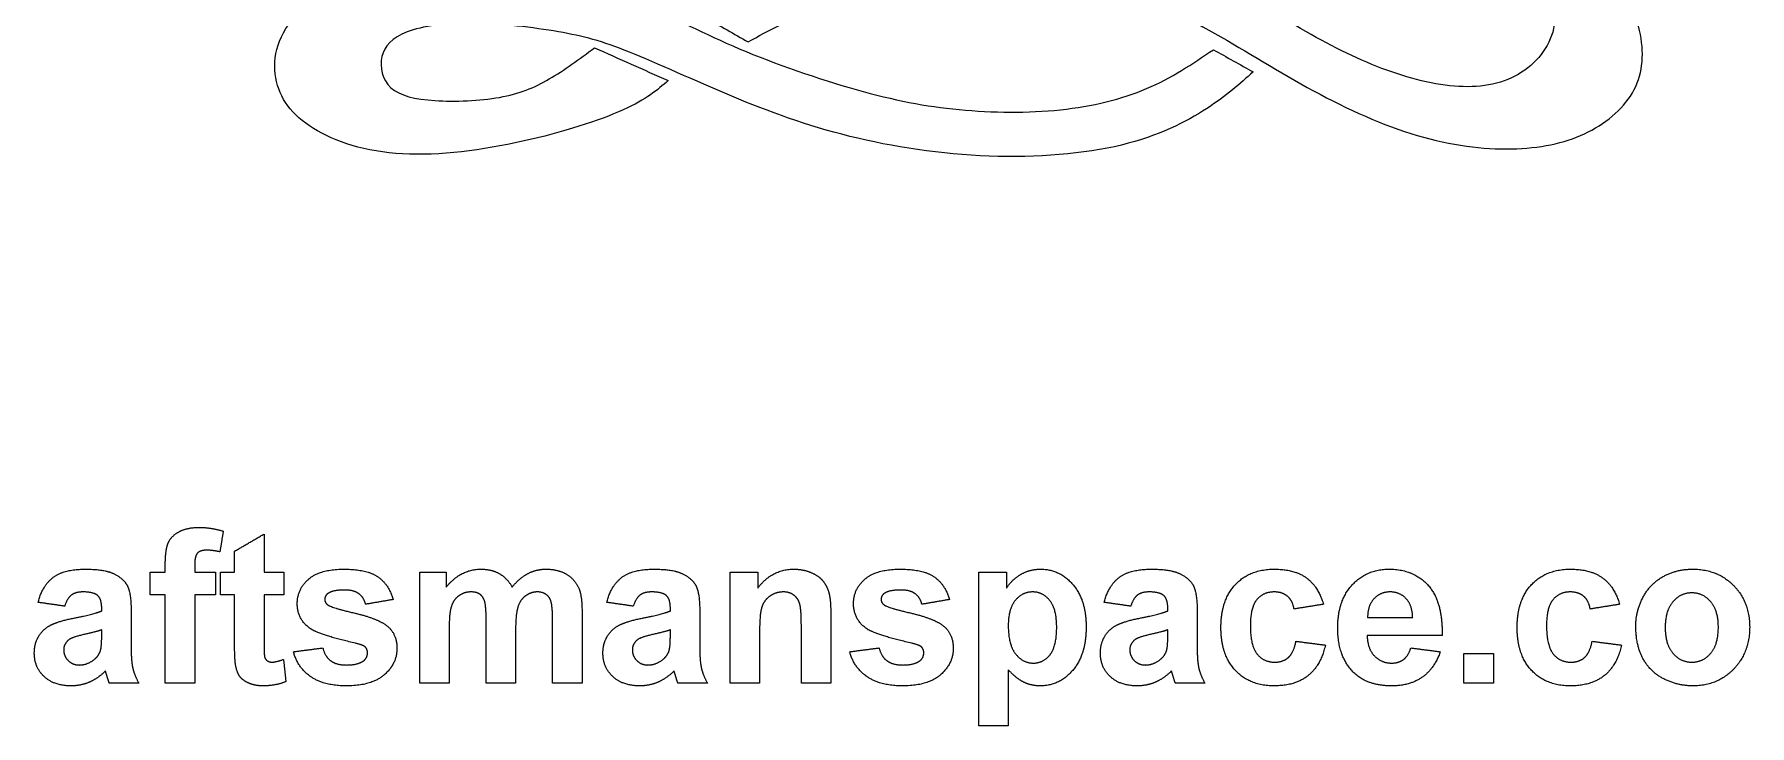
# Model space of a CAD drawing. Header units: millimetres. Extents: x -114 to 112, y -100 to 91.
# Drawn here: x -16.8 to 39, y -100.5 to -78 of the extents above; entities that cross this region are included whole.
import ezdxf

# ---------------------------------------------------------------- set-up
doc = ezdxf.new("R2010")
doc.units = ezdxf.units.MM
doc.header["$MEASUREMENT"] = 0
doc.layers.add('Default', color=18, linetype='Continuous')

msp = doc.modelspace()

# ---------------------------------------------------------------- linework, layer by layer
at = {"color": 5, "linetype": 'ByBlock', "lineweight": -2}
for points, knots in [([(5.046, -77.445), (5.738, -76.973), (6.429, -76.502), (7.31, -75.993), (8.19, -75.485), (9.259, -74.94), (10.428, -74.599), (11.596, -74.259), (12.864, -74.122), (14.049, -74.101), (15.233, -74.08), (16.333, -74.175), (18.482, -74.636), (19.53, -75.003), (21.647, -76.072), (22.716, -76.774), (23.68, -77.366), (24.645, -77.958), (25.504, -78.44), (26.374, -78.823), (27.244, -79.205), (28.124, -79.488), (29.749, -79.74), (30.493, -79.709), (31.122, -79.452), (31.75, -79.195), (32.777, -78.231), (32.715, -76.868), (32.075, -75.569), (31.467, -74.95), (30.571, -74.369), (29.675, -73.787), (28.491, -73.242), (27.637, -72.671), (26.783, -72.1), (26.259, -71.502), (26.012, -70.868), (25.766, -70.234), (25.797, -69.563), (26.017, -69.087), (26.238, -68.61), (26.646, -68.327), (27.097, -68.159), (27.548, -67.991), (28.04, -67.939), (29.193, -68.337), (29.853, -68.788), (30.377, -69.113), (30.901, -69.438), (31.289, -69.637), (31.583, -69.679), (31.876, -69.721), (32.075, -69.605), (32.149, -69.453), (32.222, -69.301), (32.17, -69.113), (32.012, -68.735), (31.908, -68.547), (31.96, -68.201), (32.117, -68.044), (32.39, -68.075), (32.662, -68.107), (33.05, -68.327), (33.37, -68.652), (33.689, -68.976), (33.941, -69.406), (33.983, -70.203), (33.773, -70.57), (33.207, -71.125), (32.851, -71.314), (31.813, -71.272), (31.132, -71.041), (30.519, -70.722), (29.906, -70.402), (29.361, -69.993), (28.931, -69.715), (28.501, -69.438), (28.187, -69.291), (27.888, -69.286), (27.59, -69.28), (27.307, -69.417), (27.17, -69.642), (27.034, -69.867), (27.045, -70.182), (27.537, -70.947), (28.019, -71.397), (28.868, -71.942), (29.717, -72.487), (30.933, -73.127), (31.939, -73.75), (32.945, -74.374), (33.742, -74.982), (34.318, -75.674), (34.894, -76.365), (35.251, -77.141), (35.408, -77.853), (35.565, -78.566), (35.523, -79.216), (35.23, -79.782), (34.936, -80.348), (34.391, -80.83), (33.736, -81.16), (33.081, -81.49), (32.316, -81.668), (30.514, -81.742), (29.476, -81.637), (28.381, -81.333), (27.286, -81.029), (26.133, -80.526), (25.017, -79.934), (23.9, -79.342), (22.821, -78.66), (21.789, -78.063), (20.756, -77.466), (19.771, -76.952), (17.822, -76.208), (16.858, -75.977), (15.914, -75.852), (14.971, -75.726), (14.049, -75.705), (13.079, -75.82), (12.11, -75.936), (11.093, -76.187), (10.134, -76.522), (9.175, -76.858), (8.274, -77.277), (7.666, -77.576), (7.058, -77.874), (6.744, -78.053), (6.429, -78.231), (5.968, -77.969), (5.507, -77.707), (5.046, -77.445)], [0, 0, 0, 0, 0.02, 0.02, 0.02, 0.04, 0.04, 0.04, 0.06, 0.06, 0.06, 0.08, 0.08, 0.1, 0.1, 0.12, 0.12, 0.12, 0.14, 0.14, 0.14, 0.16, 0.16, 0.18, 0.18, 0.18, 0.2, 0.22, 0.22, 0.24, 0.24, 0.24, 0.26, 0.26, 0.26, 0.28, 0.28, 0.28, 0.3, 0.3, 0.3, 0.32, 0.32, 0.32, 0.34, 0.34, 0.36, 0.36, 0.36, 0.38, 0.38, 0.38, 0.4, 0.4, 0.4, 0.42, 0.42, 0.44, 0.44, 0.46, 0.46, 0.46, 0.48, 0.48, 0.48, 0.5, 0.5, 0.52, 0.52, 0.54, 0.54, 0.56, 0.56, 0.56, 0.58, 0.58, 0.58, 0.6, 0.6, 0.6, 0.62, 0.62, 0.62, 0.64, 0.64, 0.66, 0.66, 0.66, 0.68, 0.68, 0.68, 0.7, 0.7, 0.7, 0.72, 0.72, 0.72, 0.74, 0.74, 0.74, 0.76, 0.76, 0.76, 0.78, 0.78, 0.8, 0.8, 0.8, 0.82, 0.82, 0.82, 0.84, 0.84, 0.84, 0.86, 0.86, 0.88, 0.88, 0.88, 0.9, 0.9, 0.9, 0.92, 0.92, 0.92, 0.94, 0.94, 0.94, 0.96, 0.96, 0.96, 1, 1, 1, 1]), ([(21.553, -78.482), (20.872, -78.943), (20.19, -79.405), (18.566, -80.096), (17.623, -80.327), (16.575, -80.437), (15.527, -80.547), (14.374, -80.536), (12.194, -80.327), (11.167, -80.128), (9.94, -79.782), (8.714, -79.436), (7.289, -78.943), (6.136, -78.451), (4.983, -77.958), (4.103, -77.466), (2.819, -76.984), (1.535, -76.502), (-0.152, -76.03), (-1.452, -75.805), (-2.751, -75.579), (-3.663, -75.6), (-5.973, -75.985), (-7.471, -76.586), (-8.872, -77.948), (-9.05, -78.734), (-8.935, -79.399), (-8.82, -80.065), (-8.411, -80.61), (-7.709, -81.045), (-7.007, -81.48), (-6.011, -81.805), (-4.811, -81.873), (-3.611, -81.941), (-2.207, -81.752), (-0.907, -81.464), (0.393, -81.176), (1.587, -80.788), (2.358, -80.442), (3.128, -80.096), (3.474, -79.792), (3.82, -79.488), (3.023, -79.132), (2.227, -78.776), (1.43, -78.419), (0.938, -78.786), (0.445, -79.153), (-0.042, -79.436), (-0.53, -79.719), (-1.012, -79.918), (-1.656, -80.033), (-2.301, -80.149), (-3.108, -80.18), (-4.407, -80.096), (-4.9, -79.981), (-5.188, -79.719), (-5.476, -79.457), (-5.56, -79.048), (-5.482, -78.708), (-5.403, -78.367), (-5.162, -78.095), (-4.664, -77.906), (-4.166, -77.717), (-3.412, -77.612), (-2.51, -77.623), (-1.609, -77.633), (-0.561, -77.759), (0.256, -77.901), (1.074, -78.042), (1.661, -78.199), (2.562, -78.561), (3.463, -78.922), (4.679, -79.488), (5.895, -79.997), (7.111, -80.505), (8.326, -80.956), (9.726, -81.302), (11.125, -81.647), (12.707, -81.888), (14.264, -81.946), (15.82, -82.004), (17.35, -81.878), (18.561, -81.585), (19.771, -81.291), (20.662, -80.83), (21.322, -80.406), (21.982, -79.981), (22.412, -79.593), (22.842, -79.205), (22.412, -78.964), (21.982, -78.723), (21.553, -78.482)], [0, 0, 0, 0, 0.030303, 0.030303, 0.060606, 0.060606, 0.060606, 0.090909, 0.090909, 0.121212, 0.121212, 0.121212, 0.151515, 0.151515, 0.151515, 0.181818, 0.181818, 0.181818, 0.212121, 0.212121, 0.212121, 0.242424, 0.242424, 0.272727, 0.272727, 0.30303, 0.30303, 0.30303, 0.333333, 0.333333, 0.333333, 0.363636, 0.363636, 0.363636, 0.393939, 0.393939, 0.393939, 0.424242, 0.424242, 0.424242, 0.454545, 0.454545, 0.454545, 0.484848, 0.484848, 0.484848, 0.515152, 0.515152, 0.515152, 0.545455, 0.545455, 0.545455, 0.575758, 0.575758, 0.606061, 0.606061, 0.606061, 0.636364, 0.636364, 0.636364, 0.666667, 0.666667, 0.666667, 0.69697, 0.69697, 0.69697, 0.727273, 0.727273, 0.727273, 0.757576, 0.757576, 0.757576, 0.787879, 0.787879, 0.787879, 0.818182, 0.818182, 0.818182, 0.848485, 0.848485, 0.848485, 0.878788, 0.878788, 0.878788, 0.909091, 0.909091, 0.909091, 0.939394, 0.939394, 0.939394, 1, 1, 1, 1])]:
    msp.add_open_spline(points, degree=3, knots=knots, dxfattribs=at)
at = {"layer": 'Default', "color": 5}
for points in [[(-12.43, -94.528), (-12.334, -94.305), (-12.078, -94.165)], [(-12.078, -94.165), (-11.821, -94.024), (-11.429, -94.024)], [(-11.429, -94.024), (-11.028, -94.024), (-10.642, -94.148)], [(-10.642, -94.148), (-10.696, -94.484), (-10.75, -94.819)], [(-10.272, -94.796), (-9.794, -94.518), (-9.315, -94.24)], [(-9.315, -94.24), (-9.315, -94.858), (-9.315, -95.475)], [(-12.525, -95.205), (-12.525, -94.752), (-12.43, -94.528)], [(-11.184, -94.765), (-11.39, -94.765), (-11.479, -94.86)], [(-10.75, -94.819), (-10.976, -94.765), (-11.184, -94.765)], [(-10.272, -95.475), (-10.272, -95.136), (-10.272, -94.796)], [(-12.525, -95.475), (-12.525, -95.34), (-12.525, -95.205)], [(-11.479, -94.86), (-11.568, -94.955), (-11.568, -95.225)], [(-11.568, -95.225), (-11.568, -95.35), (-11.568, -95.475)], [(-16.661, -96.463), (-16.518, -95.912), (-16.167, -95.647)], [(-16.167, -95.647), (-15.817, -95.382), (-15.127, -95.382)], [(-15.127, -95.382), (-14.5, -95.382), (-14.193, -95.534)], [(-14.193, -95.534), (-13.886, -95.686), (-13.761, -95.919)], [(-13.761, -95.919), (-13.636, -96.153), (-13.636, -96.777)], [(-13.019, -95.475), (-12.772, -95.475), (-12.525, -95.475)], [(-13.019, -96.216), (-13.019, -95.845), (-13.019, -95.475)], [(-11.568, -95.475), (-11.229, -95.475), (-10.889, -95.475)], [(-10.889, -95.475), (-10.889, -95.845), (-10.889, -96.216)], [(-10.735, -96.216), (-10.735, -95.845), (-10.735, -95.475)], [(-10.735, -95.475), (-10.503, -95.475), (-10.272, -95.475)], [(-9.315, -95.475), (-8.991, -95.475), (-8.667, -95.475)], [(-8.667, -95.475), (-8.667, -95.845), (-8.667, -96.216)], [(-8.235, -96.5), (-8.235, -96.027), (-7.864, -95.705)], [(-7.864, -95.705), (-7.494, -95.382), (-6.715, -95.382)], [(-6.715, -95.382), (-5.974, -95.382), (-5.614, -95.632)], [(-5.614, -95.632), (-5.254, -95.882), (-5.118, -96.37)], [(-4.253, -95.475), (-3.821, -95.475), (-3.389, -95.475)], [(-4.253, -99.086), (-4.253, -97.281), (-4.253, -95.475)], [(-3.389, -95.965), (-2.918, -95.382), (-2.266, -95.382)], [(-3.389, -95.475), (-3.389, -95.72), (-3.389, -95.965)], [(-2.266, -95.382), (-1.92, -95.382), (-1.666, -95.527)], [(-1.666, -95.527), (-1.412, -95.672), (-1.249, -95.965)], [(-1.249, -95.965), (-1.012, -95.672), (-0.738, -95.527)], [(-0.738, -95.527), (-0.464, -95.382), (-0.153, -95.382)], [(-0.153, -95.382), (0.243, -95.382), (0.517, -95.545)], [(0.517, -95.545), (0.791, -95.707), (0.926, -96.02)], [(1.827, -96.463), (1.97, -95.912), (2.32, -95.647)], [(2.32, -95.647), (2.671, -95.382), (3.361, -95.382)], [(3.361, -95.382), (3.988, -95.382), (4.294, -95.534)], [(4.294, -95.534), (4.601, -95.686), (4.726, -95.919)], [(4.726, -95.919), (4.851, -96.153), (4.851, -96.777)], [(5.839, -99.086), (5.839, -97.281), (5.839, -95.475)], [(5.839, -95.475), (6.287, -95.475), (6.734, -95.475)], [(6.734, -96.002), (7.201, -95.382), (7.911, -95.382)], [(6.734, -95.475), (6.734, -95.738), (6.734, -96.002)], [(7.911, -95.382), (8.223, -95.382), (8.482, -95.497)], [(8.482, -95.497), (8.741, -95.611), (8.874, -95.788)], [(8.874, -95.788), (9.007, -95.966), (9.059, -96.191)], [(9.851, -96.5), (9.851, -96.027), (10.222, -95.705)], [(10.222, -95.705), (10.593, -95.382), (11.371, -95.382)], [(11.371, -95.382), (12.112, -95.382), (12.473, -95.632)], [(12.473, -95.632), (12.833, -95.882), (12.969, -96.37)], [(13.926, -95.475), (14.373, -95.475), (14.821, -95.475)], [(13.926, -100.475), (13.926, -97.975), (13.926, -95.475)], [(14.821, -95.475), (14.821, -95.738), (14.821, -96.002)], [(14.821, -96.002), (14.991, -95.732), (15.283, -95.557)], [(15.283, -95.557), (15.574, -95.382), (15.929, -95.382)], [(15.929, -95.382), (16.549, -95.382), (16.981, -95.878)], [(16.981, -95.878), (17.413, -96.374), (17.413, -97.26)], [(18, -96.463), (18.143, -95.912), (18.493, -95.647)], [(18.493, -95.647), (18.844, -95.382), (19.534, -95.382)], [(19.534, -95.382), (20.161, -95.382), (20.467, -95.534)], [(20.467, -95.534), (20.774, -95.686), (20.899, -95.919)], [(20.899, -95.919), (21.024, -96.153), (21.024, -96.777)], [(21.796, -97.284), (21.796, -96.385), (22.265, -95.884)], [(22.265, -95.884), (22.734, -95.382), (23.533, -95.382)], [(23.533, -95.382), (24.188, -95.382), (24.574, -95.665)], [(24.574, -95.665), (24.96, -95.947), (25.129, -96.524)], [(25.592, -97.308), (25.592, -96.405), (26.065, -95.894)], [(26.065, -95.894), (26.537, -95.382), (27.259, -95.382)], [(27.259, -95.382), (28.07, -95.382), (28.539, -95.914)], [(28.539, -95.914), (29.008, -96.446), (28.987, -97.543)], [(31.426, -97.284), (31.426, -96.385), (31.895, -95.884)], [(31.895, -95.884), (32.364, -95.382), (33.163, -95.382)], [(33.163, -95.382), (33.818, -95.382), (34.204, -95.665)], [(34.204, -95.665), (34.59, -95.947), (34.759, -96.524)], [(35.517, -96.303), (35.75, -95.855), (36.177, -95.619)], [(36.177, -95.619), (36.605, -95.382), (37.132, -95.382)], [(37.132, -95.382), (37.947, -95.382), (38.467, -95.918)], [(38.467, -95.918), (38.987, -96.453), (38.987, -97.27)], [(-15.797, -96.586), (-16.229, -96.524), (-16.661, -96.463)], [(-15.579, -96.226), (-15.713, -96.329), (-15.797, -96.586)], [(-15.204, -96.123), (-15.445, -96.123), (-15.579, -96.226)], [(-14.721, -96.243), (-14.849, -96.123), (-15.204, -96.123)], [(-14.593, -96.644), (-14.593, -96.362), (-14.721, -96.243)], [(-12.525, -96.216), (-12.772, -96.216), (-13.019, -96.216)], [(-12.525, -99.086), (-12.525, -97.651), (-12.525, -96.216)], [(-10.889, -96.216), (-11.229, -96.216), (-11.568, -96.216)], [(-11.568, -96.216), (-11.568, -97.651), (-11.568, -99.086)], [(-10.272, -96.216), (-10.503, -96.216), (-10.735, -96.216)], [(-10.272, -97.807), (-10.272, -97.012), (-10.272, -96.216)], [(-8.667, -96.216), (-8.991, -96.216), (-9.315, -96.216)], [(-9.315, -96.216), (-9.315, -96.961), (-9.315, -97.707)], [(-7.231, -96.169), (-7.34, -96.245), (-7.34, -96.366)], [(-7.34, -96.366), (-7.34, -96.469), (-7.245, -96.542)], [(-6.692, -96.061), (-7.068, -96.061), (-7.231, -96.169)], [(-6.232, -96.181), (-6.393, -96.061), (-6.692, -96.061)], [(-6.013, -96.524), (-6.071, -96.3), (-6.232, -96.181)], [(-5.118, -96.37), (-5.565, -96.447), (-6.013, -96.524)], [(-2.973, -96.242), (-3.147, -96.361), (-3.222, -96.586)], [(-2.583, -96.123), (-2.8, -96.123), (-2.973, -96.242)], [(-2.298, -96.198), (-2.403, -96.123), (-2.583, -96.123)], [(-2.143, -96.426), (-2.193, -96.273), (-2.298, -96.198)], [(-2.093, -97.107), (-2.093, -96.579), (-2.143, -96.426)], [(-0.807, -96.246), (-0.981, -96.368), (-1.059, -96.605)], [(-0.434, -96.123), (-0.632, -96.123), (-0.807, -96.246)], [(-0.03, -96.327), (-0.161, -96.123), (-0.434, -96.123)], [(0.068, -97.021), (0.068, -96.484), (-0.03, -96.327)], [(0.926, -96.02), (1.024, -96.252), (1.024, -96.77)], [(2.691, -96.586), (2.259, -96.524), (1.827, -96.463)], [(2.909, -96.226), (2.774, -96.329), (2.691, -96.586)], [(3.283, -96.123), (3.043, -96.123), (2.909, -96.226)], [(3.767, -96.243), (3.639, -96.123), (3.283, -96.123)], [(3.895, -96.644), (3.895, -96.362), (3.767, -96.243)], [(7.134, -96.259), (6.94, -96.395), (6.868, -96.62)], [(7.572, -96.123), (7.328, -96.123), (7.134, -96.259)], [(7.898, -96.218), (7.762, -96.123), (7.572, -96.123)], [(8.094, -96.485), (8.033, -96.314), (7.898, -96.218)], [(9.059, -96.191), (9.111, -96.416), (9.111, -96.835)], [(10.855, -96.169), (10.747, -96.245), (10.747, -96.366)], [(10.747, -96.366), (10.747, -96.469), (10.842, -96.542)], [(11.395, -96.061), (11.018, -96.061), (10.855, -96.169)], [(11.855, -96.181), (11.694, -96.061), (11.395, -96.061)], [(12.074, -96.524), (12.016, -96.3), (11.855, -96.181)], [(12.969, -96.37), (12.521, -96.447), (12.074, -96.524)], [(15.109, -96.4), (14.882, -96.677), (14.882, -97.22)], [(15.679, -96.123), (15.336, -96.123), (15.109, -96.4)], [(16.233, -96.405), (16.009, -96.123), (15.679, -96.123)], [(16.456, -97.269), (16.456, -96.687), (16.233, -96.405)], [(18.864, -96.586), (18.432, -96.524), (18, -96.463)], [(19.082, -96.226), (18.947, -96.329), (18.864, -96.586)], [(19.456, -96.123), (19.216, -96.123), (19.082, -96.226)], [(19.939, -96.243), (19.811, -96.123), (19.456, -96.123)], [(20.068, -96.644), (20.068, -96.362), (19.939, -96.243)], [(22.963, -96.374), (22.753, -96.625), (22.753, -97.213)], [(23.527, -96.123), (23.173, -96.123), (22.963, -96.374)], [(23.959, -96.263), (23.792, -96.123), (23.527, -96.123)], [(24.172, -96.679), (24.125, -96.402), (23.959, -96.263)], [(26.772, -96.347), (26.562, -96.572), (26.566, -96.957)], [(27.302, -96.123), (26.981, -96.123), (26.772, -96.347)], [(27.811, -96.336), (27.602, -96.123), (27.302, -96.123)], [(28.03, -96.957), (28.02, -96.548), (27.811, -96.336)], [(32.593, -96.374), (32.382, -96.625), (32.382, -97.213)], [(33.156, -96.123), (32.803, -96.123), (32.593, -96.374)], [(33.588, -96.263), (33.422, -96.123), (33.156, -96.123)], [(33.802, -96.679), (33.755, -96.402), (33.588, -96.263)], [(35.284, -97.23), (35.284, -96.751), (35.517, -96.303)], [(36.49, -96.444), (36.24, -96.735), (36.24, -97.281)], [(37.106, -96.154), (36.74, -96.154), (36.49, -96.444)], [(37.721, -96.444), (37.473, -96.154), (37.106, -96.154)], [(37.969, -97.274), (37.969, -96.735), (37.721, -96.444)], [(-16.242, -97.198), (-15.984, -97.07), (-15.5, -96.975)], [(-15.5, -96.975), (-14.845, -96.849), (-14.593, -96.74)], [(-14.593, -96.74), (-14.593, -96.692), (-14.593, -96.644)], [(-13.636, -96.777), (-13.636, -97.337), (-13.636, -97.896)], [(-7.806, -97.319), (-8.235, -97.024), (-8.235, -96.5)], [(-7.245, -96.542), (-7.116, -96.639), (-6.355, -96.815)], [(-6.355, -96.815), (-5.594, -96.992), (-5.293, -97.245)], [(-3.222, -96.586), (-3.297, -96.81), (-3.297, -97.331)], [(-1.059, -96.605), (-1.136, -96.841), (-1.136, -97.351)], [(0.068, -99.086), (0.068, -98.054), (0.068, -97.021)], [(1.024, -96.77), (1.024, -97.928), (1.024, -99.086)], [(2.246, -97.198), (2.503, -97.07), (2.988, -96.975)], [(2.988, -96.975), (3.642, -96.849), (3.895, -96.74)], [(3.895, -96.74), (3.895, -96.692), (3.895, -96.644)], [(4.851, -96.777), (4.851, -97.337), (4.851, -97.896)], [(6.868, -96.62), (6.796, -96.844), (6.796, -97.45)], [(8.154, -97.243), (8.154, -96.657), (8.094, -96.485)], [(9.111, -96.835), (9.111, -97.961), (9.111, -99.086)], [(10.28, -97.319), (9.851, -97.024), (9.851, -96.5)], [(10.842, -96.542), (10.97, -96.639), (11.731, -96.815)], [(11.731, -96.815), (12.492, -96.992), (12.794, -97.245)], [(18.419, -97.198), (18.676, -97.07), (19.161, -96.975)], [(19.161, -96.975), (19.815, -96.849), (20.068, -96.74)], [(20.068, -96.74), (20.068, -96.692), (20.068, -96.644)], [(21.024, -96.777), (21.024, -97.337), (21.024, -97.896)], [(25.129, -96.524), (24.651, -96.602), (24.172, -96.679)], [(26.566, -96.957), (27.298, -96.957), (28.03, -96.957)], [(34.759, -96.524), (34.28, -96.602), (33.802, -96.679)], [(-16.784, -98.111), (-16.784, -97.805), (-16.642, -97.565)], [(-16.642, -97.565), (-16.499, -97.325), (-16.242, -97.198)], [(-15.15, -97.504), (-15.531, -97.589), (-15.648, -97.67)], [(-14.593, -97.358), (-14.769, -97.419), (-15.15, -97.504)], [(-14.629, -98.014), (-14.593, -97.891), (-14.593, -97.548)], [(-14.593, -97.548), (-14.593, -97.453), (-14.593, -97.358)], [(-6.339, -97.791), (-7.496, -97.531), (-7.806, -97.319)], [(-5.293, -97.245), (-4.994, -97.501), (-4.994, -97.96)], [(-3.297, -97.331), (-3.297, -98.208), (-3.297, -99.086)], [(-2.093, -99.086), (-2.093, -98.096), (-2.093, -97.107)], [(-1.136, -97.351), (-1.136, -98.219), (-1.136, -99.086)], [(1.703, -98.111), (1.703, -97.805), (1.846, -97.565)], [(1.846, -97.565), (1.989, -97.325), (2.246, -97.198)], [(3.338, -97.504), (2.957, -97.589), (2.84, -97.67)], [(3.895, -97.358), (3.719, -97.419), (3.338, -97.504)], [(3.859, -98.014), (3.895, -97.891), (3.895, -97.548)], [(3.895, -97.548), (3.895, -97.453), (3.895, -97.358)], [(6.796, -97.45), (6.796, -98.268), (6.796, -99.086)], [(8.154, -99.086), (8.154, -98.164), (8.154, -97.243)], [(11.747, -97.791), (10.59, -97.531), (10.28, -97.319)], [(12.794, -97.245), (13.092, -97.501), (13.092, -97.96)], [(14.882, -97.22), (14.882, -97.843), (15.119, -98.14)], [(16.24, -98.165), (16.456, -97.892), (16.456, -97.269)], [(17.413, -97.26), (17.413, -98.17), (16.977, -98.674)], [(17.876, -98.111), (17.876, -97.805), (18.019, -97.565)], [(18.019, -97.565), (18.162, -97.325), (18.419, -97.198)], [(19.511, -97.504), (19.13, -97.589), (19.012, -97.67)], [(20.068, -97.358), (19.891, -97.419), (19.511, -97.504)], [(20.032, -98.014), (20.068, -97.891), (20.068, -97.548)], [(20.068, -97.548), (20.068, -97.453), (20.068, -97.358)], [(22.265, -98.676), (21.796, -98.173), (21.796, -97.284)], [(22.753, -97.213), (22.753, -97.868), (22.968, -98.137)], [(25.951, -98.56), (25.592, -98.064), (25.592, -97.308)], [(28.987, -97.543), (27.768, -97.543), (26.549, -97.543)], [(26.549, -97.543), (26.56, -97.967), (26.785, -98.202)], [(31.895, -98.676), (31.426, -98.173), (31.426, -97.284)], [(32.382, -97.213), (32.382, -97.868), (32.598, -98.137)], [(35.517, -98.291), (35.284, -97.855), (35.284, -97.23)], [(36.24, -97.281), (36.24, -97.827), (36.49, -98.117)], [(37.721, -98.117), (37.969, -97.827), (37.969, -97.274)], [(38.987, -97.27), (38.987, -98.095), (38.462, -98.637)], [(-16.464, -98.876), (-16.784, -98.574), (-16.784, -98.111)], [(-15.648, -97.67), (-15.828, -97.803), (-15.828, -98.007)], [(-15.828, -98.007), (-15.828, -98.208), (-15.684, -98.354)], [(-14.847, -98.33), (-14.681, -98.201), (-14.629, -98.014)], [(-13.636, -97.896), (-13.636, -98.373), (-13.584, -98.6)], [(-10.242, -98.488), (-10.272, -98.319), (-10.272, -97.807)], [(-9.315, -97.707), (-9.315, -98.16), (-9.297, -98.235)], [(-8.358, -98.068), (-7.88, -98.006), (-7.402, -97.944)], [(-7.797, -98.88), (-8.226, -98.581), (-8.358, -98.068)], [(-7.402, -97.944), (-7.34, -98.217), (-7.154, -98.358)], [(-6.019, -97.919), (-6.09, -97.85), (-6.339, -97.791)], [(-6.076, -98.361), (-5.951, -98.264), (-5.951, -98.102)], [(-5.951, -98.102), (-5.951, -97.991), (-6.019, -97.919)], [(-4.994, -97.96), (-4.994, -98.46), (-5.408, -98.819)], [(2.024, -98.876), (1.703, -98.574), (1.703, -98.111)], [(2.84, -97.67), (2.66, -97.803), (2.66, -98.007)], [(2.66, -98.007), (2.66, -98.208), (2.803, -98.354)], [(3.641, -98.33), (3.807, -98.201), (3.859, -98.014)], [(4.851, -97.896), (4.851, -98.373), (4.904, -98.6)], [(9.728, -98.068), (10.206, -98.006), (10.685, -97.944)], [(10.289, -98.88), (9.86, -98.581), (9.728, -98.068)], [(10.685, -97.944), (10.746, -98.217), (10.932, -98.358)], [(12.067, -97.919), (11.996, -97.85), (11.747, -97.791)], [(12.01, -98.361), (12.135, -98.264), (12.135, -98.102)], [(12.135, -98.102), (12.135, -97.991), (12.067, -97.919)], [(13.092, -97.96), (13.092, -98.46), (12.678, -98.819)], [(15.119, -98.14), (15.356, -98.438), (15.696, -98.438)], [(18.197, -98.876), (17.876, -98.574), (17.876, -98.111)], [(19.012, -97.67), (18.833, -97.803), (18.833, -98.007)], [(18.833, -98.007), (18.833, -98.208), (18.976, -98.354)], [(19.813, -98.33), (19.98, -98.201), (20.032, -98.014)], [(21.024, -97.896), (21.024, -98.373), (21.076, -98.6)], [(22.968, -98.137), (23.183, -98.407), (23.546, -98.407)], [(23.99, -98.254), (24.163, -98.101), (24.234, -97.728)], [(24.234, -97.728), (24.713, -97.79), (25.191, -97.852)], [(25.191, -97.852), (25.045, -98.508), (24.632, -98.844)], [(27.733, -98.321), (27.889, -98.204), (27.969, -97.944)], [(27.969, -97.944), (28.447, -98.006), (28.926, -98.068)], [(28.926, -98.068), (28.741, -98.611), (28.344, -98.895)], [(29.697, -99.086), (29.697, -98.608), (29.697, -98.129)], [(29.697, -98.129), (30.176, -98.129), (30.654, -98.129)], [(30.654, -98.129), (30.654, -98.608), (30.654, -99.086)], [(32.598, -98.137), (32.813, -98.407), (33.176, -98.407)], [(33.62, -98.254), (33.792, -98.101), (33.864, -97.728)], [(33.864, -97.728), (34.342, -97.79), (34.821, -97.852)], [(34.821, -97.852), (34.675, -98.508), (34.262, -98.844)], [(36.49, -98.117), (36.74, -98.407), (37.106, -98.407)], [(37.106, -98.407), (37.473, -98.407), (37.721, -98.117)], [(-15.684, -98.354), (-15.541, -98.5), (-15.319, -98.5)], [(-15.319, -98.5), (-15.072, -98.5), (-14.847, -98.33)], [(-14.471, -98.695), (-14.715, -98.937), (-14.994, -99.058)], [(-14.438, -98.806), (-14.461, -98.722), (-14.471, -98.695)], [(-13.584, -98.6), (-13.532, -98.827), (-13.389, -99.086)], [(-10.109, -98.864), (-10.205, -98.725), (-10.242, -98.488)], [(-9.297, -98.235), (-9.279, -98.31), (-9.214, -98.358)], [(-9.214, -98.358), (-9.15, -98.407), (-9.057, -98.407)], [(-9.057, -98.407), (-8.927, -98.407), (-8.682, -98.316)], [(-8.682, -98.316), (-8.644, -98.678), (-8.605, -99.04)], [(-7.154, -98.358), (-6.968, -98.5), (-6.632, -98.5)], [(-6.632, -98.5), (-6.263, -98.5), (-6.076, -98.361)], [(2.803, -98.354), (2.947, -98.5), (3.168, -98.5)], [(3.168, -98.5), (3.416, -98.5), (3.641, -98.33)], [(4.016, -98.695), (3.772, -98.937), (3.494, -99.058)], [(4.05, -98.806), (4.026, -98.722), (4.016, -98.695)], [(4.904, -98.6), (4.956, -98.827), (5.098, -99.086)], [(10.932, -98.358), (11.119, -98.5), (11.454, -98.5)], [(11.454, -98.5), (11.823, -98.5), (12.01, -98.361)], [(15.387, -99.061), (15.147, -98.942), (14.882, -98.656)], [(14.882, -98.656), (14.882, -99.565), (14.882, -100.475)], [(15.696, -98.438), (16.023, -98.438), (16.24, -98.165)], [(16.977, -98.674), (16.542, -99.179), (15.922, -99.179)], [(18.976, -98.354), (19.119, -98.5), (19.341, -98.5)], [(19.341, -98.5), (19.589, -98.5), (19.813, -98.33)], [(20.189, -98.695), (19.945, -98.937), (19.667, -99.058)], [(20.223, -98.806), (20.199, -98.722), (20.189, -98.695)], [(21.076, -98.6), (21.128, -98.827), (21.271, -99.086)], [(23.524, -99.179), (22.734, -99.179), (22.265, -98.676)], [(23.546, -98.407), (23.817, -98.407), (23.99, -98.254)], [(27.349, -99.179), (26.404, -99.179), (25.951, -98.56)], [(26.785, -98.202), (27.011, -98.438), (27.348, -98.438)], [(27.348, -98.438), (27.577, -98.438), (27.733, -98.321)], [(33.153, -99.179), (32.364, -99.179), (31.895, -98.676)], [(33.176, -98.407), (33.447, -98.407), (33.62, -98.254)], [(36.198, -98.953), (35.75, -98.727), (35.517, -98.291)], [(38.462, -98.637), (37.936, -99.179), (37.139, -99.179)], [(-15.587, -99.179), (-16.143, -99.179), (-16.464, -98.876)], [(-14.994, -99.058), (-15.272, -99.179), (-15.587, -99.179)], [(-14.346, -99.086), (-14.383, -98.992), (-14.438, -98.806)], [(-13.389, -99.086), (-13.868, -99.086), (-14.346, -99.086)], [(-11.568, -99.086), (-12.047, -99.086), (-12.525, -99.086)], [(-9.809, -99.091), (-10.014, -99.003), (-10.109, -98.864)], [(-9.35, -99.179), (-9.605, -99.179), (-9.809, -99.091)], [(-8.605, -99.04), (-8.934, -99.179), (-9.35, -99.179)], [(-6.632, -99.179), (-7.368, -99.179), (-7.797, -98.88)], [(-5.408, -98.819), (-5.822, -99.179), (-6.632, -99.179)], [(-3.297, -99.086), (-3.775, -99.086), (-4.253, -99.086)], [(-1.136, -99.086), (-1.615, -99.086), (-2.093, -99.086)], [(1.024, -99.086), (0.546, -99.086), (0.068, -99.086)], [(2.9, -99.179), (2.344, -99.179), (2.024, -98.876)], [(3.494, -99.058), (3.216, -99.179), (2.9, -99.179)], [(4.142, -99.086), (4.104, -98.992), (4.05, -98.806)], [(5.098, -99.086), (4.62, -99.086), (4.142, -99.086)], [(6.796, -99.086), (6.318, -99.086), (5.839, -99.086)], [(9.111, -99.086), (8.632, -99.086), (8.154, -99.086)], [(11.454, -99.179), (10.718, -99.179), (10.289, -98.88)], [(12.678, -98.819), (12.265, -99.179), (11.454, -99.179)], [(15.922, -99.179), (15.626, -99.179), (15.387, -99.061)], [(19.073, -99.179), (18.517, -99.179), (18.197, -98.876)], [(19.667, -99.058), (19.389, -99.179), (19.073, -99.179)], [(20.314, -99.086), (20.277, -98.992), (20.223, -98.806)], [(21.271, -99.086), (20.793, -99.086), (20.314, -99.086)], [(24.632, -98.844), (24.219, -99.179), (23.524, -99.179)], [(28.344, -98.895), (27.947, -99.179), (27.349, -99.179)], [(30.654, -99.086), (30.176, -99.086), (29.697, -99.086)], [(34.262, -98.844), (33.848, -99.179), (33.153, -99.179)], [(37.139, -99.179), (36.645, -99.179), (36.198, -98.953)], [(14.882, -100.475), (14.404, -100.475), (13.926, -100.475)]]:
    msp.add_open_spline(points, degree=2, dxfattribs=at)

doc.saveas('drawing.dxf')
